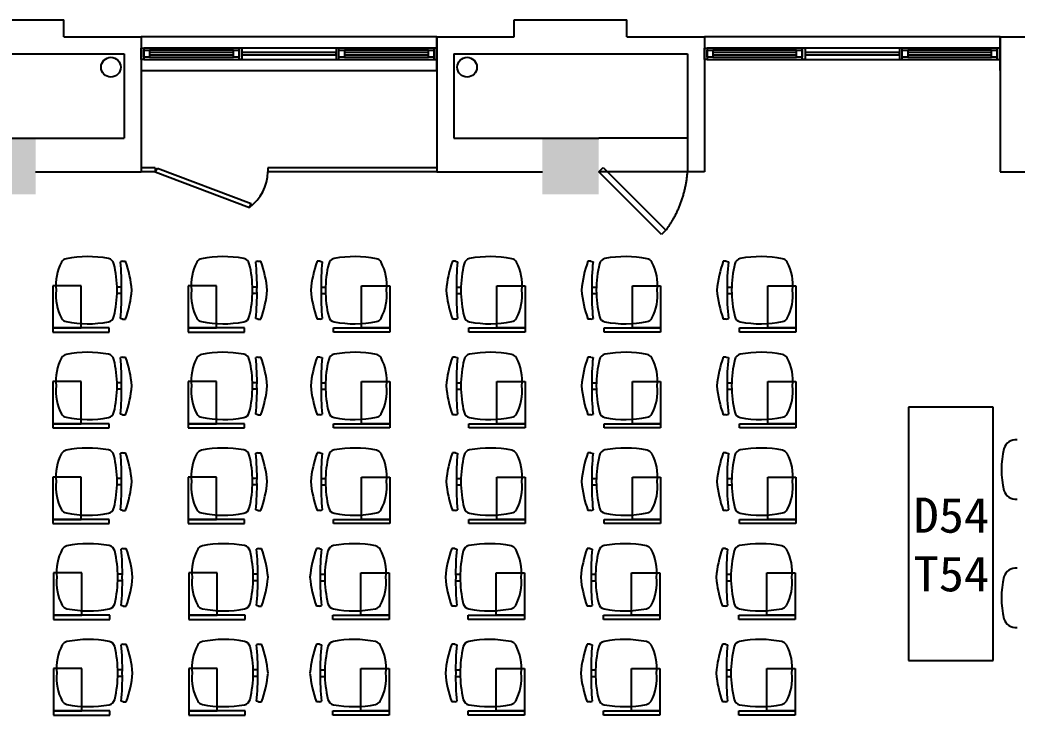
# Model space of a CAD drawing. Header units: millimetres. Extents: x 526420 to 928802, y 401925 to 509768.
# Drawn here: x 614436 to 621518, y 428959 to 433897 of the extents above; entities that cross this region are included whole.
import ezdxf

# ---------------------------------------------------------------- set-up
doc = ezdxf.new("R2010")
doc.units = ezdxf.units.MM
doc.header["$LTSCALE"] = 3000
doc.header["$MEASUREMENT"] = 0
doc.linetypes.add('DASHED', pattern=[0.75, 0.5, -0.25])
doc.linetypes.add('HIDDEN2', pattern=[0.1875, 0.125, -0.0625])
doc.layers.get('0').update_dxf_attribs({"linetype": 'CONTINUOUS'})
for name, color, linetype in [('D-WALL', 7, 'CONTINUOUS'), ('D-WINDOW', 7, 'CONTINUOUS'), ('P-DOOR', 7, 'CONTINUOUS'), ('P-FURNI-I', 7, 'CONTINUOUS'), ('窗台线', 7, 'CONTINUOUS')]:
    doc.layers.add(name, color=color, linetype=linetype)
doc.styles.get("Standard").update_dxf_attribs({"font": 'romans.shx', "width": 0.65, "bigfont": 'hzfs1.shx'})

msp = doc.modelspace()

# ---------------------------------------------------------------- linework, layer by layer
at = {"color": 0}
for p, q in [((615164.5, 432182.3), (615149.3, 432178)), ((615164.5, 432182.3), (615185.7, 432182.3)), ((616126, 432182.3), (616110.8, 432178)), ((616126, 432182.3), (616147.2, 432182.3)), ((616567.8, 432182.3), (616546.6, 432182.3)), ((616567.8, 432182.3), (616583, 432178)), ((617529.2, 432182.3), (617508, 432182.3)), ((617529.2, 432182.3), (617544.4, 432178)), ((618490.7, 432182.3), (618469.5, 432182.3)), ((618490.7, 432182.3), (618505.9, 432178)), ((619452.1, 432182.3), (619430.9, 432182.3)), ((619452.1, 432182.3), (619467.3, 432178)), ((615158.2, 431998.7), (615125.7, 431998.7)), ((616119.6, 431998.7), (616087.2, 431998.7)), ((616574.1, 431998.7), (616606.5, 431998.7)), ((617535.6, 431998.7), (617568, 431998.7)), ((618497, 431998.7), (618529.5, 431998.7)), ((619458.5, 431998.7), (619490.9, 431998.7)), ((615158.2, 431953.2), (615125.7, 431953.2)), ((616119.7, 431953.2), (616087.1, 431953.2)), ((616574.1, 431953.2), (616606.6, 431953.2)), ((617535.5, 431953.2), (617568.1, 431953.2)), ((618497, 431953.2), (618529.5, 431953.2)), ((619458.5, 431953.2), (619491, 431953.2)), ((615164.5, 431772.1), (615149.3, 431776.3)), ((615164.5, 431772.1), (615185.7, 431772.1)), ((616126, 431772.1), (616110.8, 431776.3)), ((616126, 431772.1), (616147.2, 431772.1)), ((616567.8, 431772.1), (616546.6, 431772.1)), ((616567.8, 431772.1), (616583, 431776.3)), ((617529.2, 431772.1), (617508, 431772.1)), ((617529.2, 431772.1), (617544.4, 431776.3)), ((618490.7, 431772.1), (618469.5, 431772.1)), ((618490.7, 431772.1), (618505.9, 431776.3)), ((619452.1, 431772.1), (619430.9, 431772.1)), ((619452.1, 431772.1), (619467.3, 431776.3)), ((615164.5, 431502.3), (615149.3, 431498)), ((615164.5, 431502.3), (615185.7, 431502.3)), ((616126, 431502.3), (616110.8, 431498)), ((616126, 431502.3), (616147.2, 431502.3)), ((616567.8, 431502.3), (616546.6, 431502.3)), ((616567.8, 431502.3), (616583, 431498)), ((617529.2, 431502.3), (617508, 431502.3)), ((617529.2, 431502.3), (617544.4, 431498)), ((618490.7, 431502.3), (618469.5, 431502.3)), ((618490.7, 431502.3), (618505.9, 431498)), ((619452.1, 431502.3), (619430.9, 431502.3)), ((619452.1, 431502.3), (619467.3, 431498)), ((615158.2, 431318.7), (615125.7, 431318.7)), ((615158.2, 431273.2), (615125.7, 431273.2)), ((616119.7, 431273.2), (616087.1, 431273.2)), ((616119.6, 431318.7), (616087.2, 431318.7)), ((616574.1, 431318.7), (616606.5, 431318.7)), ((616574.1, 431273.2), (616606.6, 431273.2)), ((617535.5, 431273.2), (617568.1, 431273.2)), ((617535.6, 431318.7), (617568, 431318.7)), ((618497, 431318.7), (618529.5, 431318.7)), ((618497, 431273.2), (618529.5, 431273.2)), ((619458.5, 431318.7), (619490.9, 431318.7)), ((619458.5, 431273.2), (619491, 431273.2)), ((615164.5, 431092.1), (615149.3, 431096.3)), ((615164.5, 431092.1), (615185.7, 431092.1)), ((616126, 431092.1), (616110.8, 431096.3)), ((616126, 431092.1), (616147.2, 431092.1)), ((616567.8, 431092.1), (616546.6, 431092.1)), ((616567.8, 431092.1), (616583, 431096.3)), ((617529.2, 431092.1), (617508, 431092.1)), ((617529.2, 431092.1), (617544.4, 431096.3)), ((618490.7, 431092.1), (618469.5, 431092.1)), ((618490.7, 431092.1), (618505.9, 431096.3)), ((619452.1, 431092.1), (619430.9, 431092.1)), ((619452.1, 431092.1), (619467.3, 431096.3)), ((615164.5, 430822.3), (615149.3, 430818)), ((615164.5, 430822.3), (615185.7, 430822.3)), ((616126, 430822.3), (616110.8, 430818)), ((616126, 430822.3), (616147.2, 430822.3)), ((616567.8, 430822.3), (616546.6, 430822.3)), ((616567.8, 430822.3), (616583, 430818)), ((617529.2, 430822.3), (617508, 430822.3)), ((617529.2, 430822.3), (617544.4, 430818)), ((618490.7, 430822.3), (618469.5, 430822.3)), ((618490.7, 430822.3), (618505.9, 430818)), ((619452.1, 430822.3), (619430.9, 430822.3)), ((619452.1, 430822.3), (619467.3, 430818)), ((615158.2, 430638.7), (615125.7, 430638.7)), ((616119.6, 430638.7), (616087.2, 430638.7)), ((616574.1, 430638.7), (616606.5, 430638.7)), ((617535.6, 430638.7), (617568, 430638.7)), ((618497, 430638.7), (618529.5, 430638.7)), ((619458.5, 430638.7), (619490.9, 430638.7)), ((615158.2, 430593.2), (615125.7, 430593.2)), ((616119.7, 430593.2), (616087.1, 430593.2)), ((616574.1, 430593.2), (616606.6, 430593.2)), ((617535.5, 430593.2), (617568.1, 430593.2)), ((618497, 430593.2), (618529.5, 430593.2)), ((619458.5, 430593.2), (619491, 430593.2)), ((615164.5, 430412.1), (615149.3, 430416.3)), ((615164.5, 430412.1), (615185.7, 430412.1)), ((616126, 430412.1), (616110.8, 430416.3)), ((616126, 430412.1), (616147.2, 430412.1)), ((616567.8, 430412.1), (616546.6, 430412.1)), ((616567.8, 430412.1), (616583, 430416.3)), ((617529.2, 430412.1), (617508, 430412.1)), ((617529.2, 430412.1), (617544.4, 430416.3)), ((618490.7, 430412.1), (618469.5, 430412.1)), ((618490.7, 430412.1), (618505.9, 430416.3)), ((619452.1, 430412.1), (619430.9, 430412.1)), ((619452.1, 430412.1), (619467.3, 430416.3)), ((615169.8, 430142.3), (615154.6, 430138)), ((615169.8, 430142.3), (615191, 430142.3)), ((616131.3, 430142.3), (616116.1, 430138)), ((616131.3, 430142.3), (616152.5, 430142.3)), ((616562.5, 430142.3), (616541.3, 430142.3)), ((616562.5, 430142.3), (616577.7, 430138)), ((617523.9, 430142.3), (617502.7, 430142.3)), ((617523.9, 430142.3), (617539.1, 430138)), ((618485.4, 430142.3), (618464.2, 430142.3)), ((618485.4, 430142.3), (618500.6, 430138)), ((619446.8, 430142.3), (619425.6, 430142.3)), ((619446.8, 430142.3), (619462, 430138)), ((615163.5, 429958.8), (615131, 429958.8)), ((616124.9, 429958.8), (616092.5, 429958.8)), ((616568.8, 429958.8), (616601.3, 429958.8)), ((617530.3, 429958.8), (617562.7, 429958.8)), ((618491.7, 429958.8), (618524.2, 429958.8)), ((619453.2, 429958.8), (619485.6, 429958.8)), ((615163.5, 429913.2), (615131, 429913.2)), ((616124.9, 429913.2), (616092.4, 429913.2)), ((616568.8, 429913.2), (616601.3, 429913.2)), ((617530.3, 429913.2), (617562.8, 429913.2)), ((618491.7, 429913.2), (618524.2, 429913.2)), ((619453.2, 429913.2), (619485.7, 429913.2)), ((615169.8, 429732.1), (615154.6, 429736.4)), ((615169.8, 429732.1), (615191, 429732.1)), ((616131.3, 429732.1), (616116.1, 429736.4)), ((616131.3, 429732.1), (616152.5, 429732.1)), ((616562.5, 429732.1), (616541.3, 429732.1)), ((616562.5, 429732.1), (616577.7, 429736.4)), ((617523.9, 429732.1), (617502.7, 429732.1)), ((617523.9, 429732.1), (617539.1, 429736.4)), ((618485.4, 429732.1), (618464.2, 429732.1)), ((618485.4, 429732.1), (618500.6, 429736.4)), ((619446.8, 429732.1), (619425.6, 429732.1)), ((619446.8, 429732.1), (619462, 429736.4)), ((615169.8, 429462.3), (615154.6, 429458)), ((615169.8, 429462.3), (615191, 429462.3)), ((616131.3, 429462.3), (616116.1, 429458)), ((616131.3, 429462.3), (616152.5, 429462.3)), ((616562.5, 429462.3), (616541.3, 429462.3)), ((616562.5, 429462.3), (616577.7, 429458)), ((617523.9, 429462.3), (617502.7, 429462.3)), ((617523.9, 429462.3), (617539.1, 429458)), ((618485.4, 429462.3), (618464.2, 429462.3)), ((618485.4, 429462.3), (618500.6, 429458)), ((619446.8, 429462.3), (619425.6, 429462.3)), ((619446.8, 429462.3), (619462, 429458)), ((615163.5, 429278.8), (615131, 429278.8)), ((616124.9, 429278.8), (616092.5, 429278.8)), ((616568.8, 429278.8), (616601.3, 429278.8)), ((617530.3, 429278.8), (617562.7, 429278.8)), ((618491.7, 429278.8), (618524.2, 429278.8)), ((619453.2, 429278.8), (619485.6, 429278.8)), ((615163.5, 429233.2), (615131, 429233.2)), ((616124.9, 429233.2), (616092.4, 429233.2)), ((616568.8, 429233.2), (616601.3, 429233.2)), ((617530.3, 429233.2), (617562.8, 429233.2)), ((618491.7, 429233.2), (618524.2, 429233.2)), ((619453.2, 429233.2), (619485.7, 429233.2)), ((615169.8, 429052.1), (615154.6, 429056.4)), ((615169.8, 429052.1), (615191, 429052.1)), ((616131.3, 429052.1), (616116.1, 429056.4)), ((616131.3, 429052.1), (616152.5, 429052.1)), ((616562.5, 429052.1), (616541.3, 429052.1)), ((616562.5, 429052.1), (616577.7, 429056.4)), ((617523.9, 429052.1), (617502.7, 429052.1)), ((617523.9, 429052.1), (617539.1, 429056.4)), ((618485.4, 429052.1), (618464.2, 429052.1)), ((618485.4, 429052.1), (618500.6, 429056.4)), ((619446.8, 429052.1), (619425.6, 429052.1)), ((619446.8, 429052.1), (619462, 429056.4))]:
    msp.add_line(p, q, dxfattribs=at)
at = {"color": 0, "linetype": 'HIDDEN2'}
for p, q in [((614669.8, 432008.5), (614669.8, 431708.5)), ((614869.8, 432008.5), (614669.8, 432008.5)), ((614869.8, 431708.5), (614869.8, 432008.5)), ((615631.2, 432008.5), (615631.2, 431708.5)), ((615831.2, 432008.5), (615631.2, 432008.5)), ((615831.2, 431708.5), (615831.2, 432008.5)), ((616862.5, 431708.5), (616862.5, 432008.5)), ((616862.5, 432008.5), (617062.5, 432008.5)), ((617062.5, 432008.5), (617062.5, 431708.5)), ((617824, 431708.5), (617824, 432008.5)), ((617824, 432008.5), (618024, 432008.5)), ((618024, 432008.5), (618024, 431708.5)), ((618785.4, 431708.5), (618785.4, 432008.5)), ((618785.4, 432008.5), (618985.4, 432008.5)), ((618985.4, 432008.5), (618985.4, 431708.5)), ((619746.9, 431708.5), (619746.9, 432008.5)), ((619746.9, 432008.5), (619946.9, 432008.5)), ((619946.9, 432008.5), (619946.9, 431708.5)), ((614669.8, 431708.5), (614869.8, 431708.5)), ((615631.2, 431708.5), (615831.2, 431708.5)), ((617062.5, 431708.5), (616862.5, 431708.5)), ((618024, 431708.5), (617824, 431708.5)), ((618985.4, 431708.5), (618785.4, 431708.5)), ((619946.9, 431708.5), (619746.9, 431708.5)), ((614669.8, 431328.5), (614669.8, 431028.5)), ((614869.8, 431328.5), (614669.8, 431328.5)), ((614869.8, 431028.5), (614869.8, 431328.5)), ((615631.2, 431328.5), (615631.2, 431028.5)), ((615831.2, 431328.5), (615631.2, 431328.5)), ((615831.2, 431028.5), (615831.2, 431328.5)), ((616862.5, 431028.5), (616862.5, 431328.5)), ((616862.5, 431328.5), (617062.5, 431328.5)), ((617062.5, 431328.5), (617062.5, 431028.5)), ((617824, 431028.5), (617824, 431328.5)), ((617824, 431328.5), (618024, 431328.5)), ((618024, 431328.5), (618024, 431028.5)), ((618785.4, 431028.5), (618785.4, 431328.5)), ((618785.4, 431328.5), (618985.4, 431328.5)), ((618985.4, 431328.5), (618985.4, 431028.5)), ((619746.9, 431028.5), (619746.9, 431328.5)), ((619746.9, 431328.5), (619946.9, 431328.5)), ((619946.9, 431328.5), (619946.9, 431028.5)), ((614669.8, 431028.5), (614869.8, 431028.5)), ((615631.2, 431028.5), (615831.2, 431028.5)), ((617062.5, 431028.5), (616862.5, 431028.5)), ((618024, 431028.5), (617824, 431028.5)), ((618985.4, 431028.5), (618785.4, 431028.5)), ((619946.9, 431028.5), (619746.9, 431028.5)), ((614669.8, 430648.5), (614669.8, 430348.5)), ((614869.8, 430648.5), (614669.8, 430648.5)), ((614869.8, 430348.5), (614869.8, 430648.5)), ((615631.2, 430648.5), (615631.2, 430348.5)), ((615831.2, 430648.5), (615631.2, 430648.5)), ((615831.2, 430348.5), (615831.2, 430648.5)), ((616862.5, 430348.5), (616862.5, 430648.5)), ((616862.5, 430648.5), (617062.5, 430648.5)), ((617062.5, 430648.5), (617062.5, 430348.5)), ((617824, 430348.5), (617824, 430648.5)), ((617824, 430648.5), (618024, 430648.5)), ((618024, 430648.5), (618024, 430348.5)), ((618785.4, 430348.5), (618785.4, 430648.5)), ((618785.4, 430648.5), (618985.4, 430648.5)), ((618985.4, 430648.5), (618985.4, 430348.5)), ((619746.9, 430348.5), (619746.9, 430648.5)), ((619746.9, 430648.5), (619946.9, 430648.5)), ((619946.9, 430648.5), (619946.9, 430348.5)), ((614669.8, 430348.5), (614869.8, 430348.5)), ((615631.2, 430348.5), (615831.2, 430348.5)), ((617062.5, 430348.5), (616862.5, 430348.5)), ((618024, 430348.5), (617824, 430348.5)), ((618985.4, 430348.5), (618785.4, 430348.5)), ((619946.9, 430348.5), (619746.9, 430348.5)), ((614675.1, 429968.5), (614675.1, 429668.5)), ((614875.1, 429968.5), (614675.1, 429968.5)), ((614875.1, 429668.5), (614875.1, 429968.5)), ((615636.5, 429968.5), (615636.5, 429668.5)), ((615836.5, 429968.5), (615636.5, 429968.5)), ((615836.5, 429668.5), (615836.5, 429968.5)), ((616857.2, 429668.5), (616857.2, 429968.5)), ((616857.2, 429968.5), (617057.2, 429968.5)), ((617057.2, 429968.5), (617057.2, 429668.5)), ((617818.7, 429668.5), (617818.7, 429968.5)), ((617818.7, 429968.5), (618018.7, 429968.5)), ((618018.7, 429968.5), (618018.7, 429668.5)), ((618780.1, 429668.5), (618780.1, 429968.5)), ((618780.1, 429968.5), (618980.1, 429968.5)), ((618980.1, 429968.5), (618980.1, 429668.5)), ((619741.6, 429668.5), (619741.6, 429968.5)), ((619741.6, 429968.5), (619941.6, 429968.5)), ((619941.6, 429968.5), (619941.6, 429668.5)), ((614675.1, 429668.5), (614875.1, 429668.5)), ((615636.5, 429668.5), (615836.5, 429668.5)), ((617057.2, 429668.5), (616857.2, 429668.5)), ((618018.7, 429668.5), (617818.7, 429668.5)), ((618980.1, 429668.5), (618780.1, 429668.5)), ((619941.6, 429668.5), (619741.6, 429668.5)), ((614675.1, 429288.5), (614675.1, 428988.5)), ((614875.1, 429288.5), (614675.1, 429288.5)), ((614875.1, 428988.5), (614875.1, 429288.5)), ((615636.5, 429288.5), (615636.5, 428988.5)), ((615836.5, 429288.5), (615636.5, 429288.5)), ((615836.5, 428988.5), (615836.5, 429288.5)), ((616857.2, 428988.5), (616857.2, 429288.5)), ((616857.2, 429288.5), (617057.2, 429288.5)), ((617057.2, 429288.5), (617057.2, 428988.5)), ((617818.7, 428988.5), (617818.7, 429288.5)), ((617818.7, 429288.5), (618018.7, 429288.5)), ((618018.7, 429288.5), (618018.7, 428988.5)), ((618780.1, 428988.5), (618780.1, 429288.5)), ((618780.1, 429288.5), (618980.1, 429288.5)), ((618980.1, 429288.5), (618980.1, 428988.5)), ((619741.6, 428988.5), (619741.6, 429288.5)), ((619741.6, 429288.5), (619941.6, 429288.5)), ((619941.6, 429288.5), (619941.6, 428988.5)), ((614675.1, 428988.5), (614875.1, 428988.5)), ((615636.5, 428988.5), (615836.5, 428988.5)), ((617057.2, 428988.5), (616857.2, 428988.5)), ((618018.7, 428988.5), (617818.7, 428988.5)), ((618980.1, 428988.5), (618780.1, 428988.5)), ((619941.6, 428988.5), (619741.6, 428988.5))]:
    msp.add_line(p, q, dxfattribs=at)
at = {"color": 0, "ltscale": 2}
for p, q in [((614669.8, 431708.5), (614669.8, 431678.5)), ((615069.8, 431708.5), (614669.8, 431708.5)), ((615069.8, 431678.5), (615069.8, 431708.5)), ((615631.2, 431708.5), (615631.2, 431678.5)), ((616031.2, 431708.5), (615631.2, 431708.5)), ((616031.2, 431678.5), (616031.2, 431708.5)), ((616662.5, 431678.5), (616662.5, 431708.5)), ((616662.5, 431708.5), (617062.5, 431708.5)), ((617062.5, 431708.5), (617062.5, 431678.5)), ((617624, 431678.5), (617624, 431708.5)), ((617624, 431708.5), (618024, 431708.5)), ((618024, 431708.5), (618024, 431678.5)), ((618585.4, 431678.5), (618585.4, 431708.5)), ((618585.4, 431708.5), (618985.4, 431708.5)), ((618985.4, 431708.5), (618985.4, 431678.5)), ((619546.9, 431678.5), (619546.9, 431708.5)), ((619546.9, 431708.5), (619946.9, 431708.5)), ((619946.9, 431708.5), (619946.9, 431678.5)), ((614669.8, 431678.5), (615069.8, 431678.5)), ((615631.2, 431678.5), (616031.2, 431678.5)), ((617062.5, 431678.5), (616662.5, 431678.5)), ((618024, 431678.5), (617624, 431678.5)), ((618985.4, 431678.5), (618585.4, 431678.5)), ((619946.9, 431678.5), (619546.9, 431678.5)), ((614669.8, 431028.5), (614669.8, 430998.5)), ((615069.8, 431028.5), (614669.8, 431028.5)), ((614669.8, 430998.5), (615069.8, 430998.5)), ((615069.8, 430998.5), (615069.8, 431028.5)), ((615631.2, 431028.5), (615631.2, 430998.5)), ((616031.2, 431028.5), (615631.2, 431028.5)), ((615631.2, 430998.5), (616031.2, 430998.5)), ((616031.2, 430998.5), (616031.2, 431028.5)), ((616662.5, 430998.5), (616662.5, 431028.5)), ((616662.5, 431028.5), (617062.5, 431028.5)), ((617062.5, 430998.5), (616662.5, 430998.5)), ((617062.5, 431028.5), (617062.5, 430998.5)), ((617624, 430998.5), (617624, 431028.5)), ((617624, 431028.5), (618024, 431028.5)), ((618024, 430998.5), (617624, 430998.5)), ((618024, 431028.5), (618024, 430998.5)), ((618585.4, 430998.5), (618585.4, 431028.5)), ((618585.4, 431028.5), (618985.4, 431028.5)), ((618985.4, 430998.5), (618585.4, 430998.5)), ((618985.4, 431028.5), (618985.4, 430998.5)), ((619546.9, 430998.5), (619546.9, 431028.5)), ((619546.9, 431028.5), (619946.9, 431028.5)), ((619946.9, 430998.5), (619546.9, 430998.5)), ((619946.9, 431028.5), (619946.9, 430998.5)), ((614669.8, 430348.5), (614669.8, 430318.5)), ((615069.8, 430348.5), (614669.8, 430348.5)), ((615069.8, 430318.5), (615069.8, 430348.5)), ((615631.2, 430348.5), (615631.2, 430318.5)), ((616031.2, 430348.5), (615631.2, 430348.5)), ((616031.2, 430318.5), (616031.2, 430348.5)), ((616662.5, 430318.5), (616662.5, 430348.5)), ((616662.5, 430348.5), (617062.5, 430348.5)), ((617062.5, 430348.5), (617062.5, 430318.5)), ((617624, 430318.5), (617624, 430348.5)), ((617624, 430348.5), (618024, 430348.5)), ((618024, 430348.5), (618024, 430318.5)), ((618585.4, 430318.5), (618585.4, 430348.5)), ((618585.4, 430348.5), (618985.4, 430348.5)), ((618985.4, 430348.5), (618985.4, 430318.5)), ((619546.9, 430318.5), (619546.9, 430348.5)), ((619546.9, 430348.5), (619946.9, 430348.5)), ((619946.9, 430348.5), (619946.9, 430318.5)), ((614669.8, 430318.5), (615069.8, 430318.5)), ((615631.2, 430318.5), (616031.2, 430318.5)), ((617062.5, 430318.5), (616662.5, 430318.5)), ((618024, 430318.5), (617624, 430318.5)), ((618985.4, 430318.5), (618585.4, 430318.5)), ((619946.9, 430318.5), (619546.9, 430318.5)), ((614675.1, 429668.5), (614675.1, 429638.5)), ((615075.1, 429668.5), (614675.1, 429668.5)), ((614675.1, 429638.5), (615075.1, 429638.5)), ((615075.1, 429638.5), (615075.1, 429668.5)), ((615636.5, 429668.5), (615636.5, 429638.5)), ((616036.5, 429668.5), (615636.5, 429668.5)), ((615636.5, 429638.5), (616036.5, 429638.5)), ((616036.5, 429638.5), (616036.5, 429668.5)), ((616657.2, 429638.5), (616657.2, 429668.5)), ((616657.2, 429668.5), (617057.2, 429668.5)), ((617057.2, 429638.5), (616657.2, 429638.5)), ((617057.2, 429668.5), (617057.2, 429638.5)), ((617618.7, 429638.5), (617618.7, 429668.5)), ((617618.7, 429668.5), (618018.7, 429668.5)), ((618018.7, 429638.5), (617618.7, 429638.5)), ((618018.7, 429668.5), (618018.7, 429638.5)), ((618580.1, 429638.5), (618580.1, 429668.5)), ((618580.1, 429668.5), (618980.1, 429668.5)), ((618980.1, 429638.5), (618580.1, 429638.5)), ((618980.1, 429668.5), (618980.1, 429638.5)), ((619541.6, 429638.5), (619541.6, 429668.5)), ((619541.6, 429668.5), (619941.6, 429668.5)), ((619941.6, 429638.5), (619541.6, 429638.5)), ((619941.6, 429668.5), (619941.6, 429638.5)), ((614675.1, 428988.5), (614675.1, 428958.5)), ((615075.1, 428988.5), (614675.1, 428988.5)), ((614675.1, 428958.5), (615075.1, 428958.5)), ((615075.1, 428958.5), (615075.1, 428988.5)), ((615636.5, 428988.5), (615636.5, 428958.5)), ((616036.5, 428988.5), (615636.5, 428988.5)), ((615636.5, 428958.5), (616036.5, 428958.5)), ((616036.5, 428958.5), (616036.5, 428988.5)), ((616657.2, 428958.5), (616657.2, 428988.5)), ((616657.2, 428988.5), (617057.2, 428988.5)), ((617057.2, 428958.5), (616657.2, 428958.5)), ((617057.2, 428988.5), (617057.2, 428958.5)), ((617618.7, 428958.5), (617618.7, 428988.5)), ((617618.7, 428988.5), (618018.7, 428988.5)), ((618018.7, 428958.5), (617618.7, 428958.5)), ((618018.7, 428988.5), (618018.7, 428958.5)), ((618580.1, 428958.5), (618580.1, 428988.5)), ((618580.1, 428988.5), (618980.1, 428988.5)), ((618980.1, 428958.5), (618580.1, 428958.5)), ((618980.1, 428988.5), (618980.1, 428958.5)), ((619541.6, 428958.5), (619541.6, 428988.5)), ((619541.6, 428988.5), (619941.6, 428988.5)), ((619941.6, 428958.5), (619541.6, 428958.5)), ((619941.6, 428988.5), (619941.6, 428958.5))]:
    msp.add_line(p, q, dxfattribs=at)
at = {"color": 0}
for centre, radius, start, end in [((614774.8, 432151.1), 50, 101.64853, 149.5308), ((614919.8, 431447.8), 768.1, 79.14065, 101.64853), ((615055.1, 432153), 50, 13.60167, 79.14065), ((614389.4, 431898), 845.6, 5.37482, 19.6471), ((615736.3, 432151.1), 50, 101.64853, 149.5308), ((615881.2, 431447.8), 768.1, 79.14065, 101.64853), ((616016.5, 432153), 50, 13.60167, 79.14065), ((615350.8, 431898), 845.6, 5.37482, 19.6471), ((617342.9, 431898), 845.6, 160.3529, 174.62518), ((616677.2, 432153), 50, 100.85935, 166.39833), ((616812.5, 431447.8), 768.1, 78.35147, 100.85935), ((616957.5, 432151.1), 50, 30.4692, 78.35147), ((618304.4, 431898), 845.6, 160.3529, 174.62518), ((617638.7, 432153), 50, 100.85935, 166.39833), ((617774, 431447.8), 768.1, 78.35147, 100.85935), ((617918.9, 432151.1), 50, 30.4692, 78.35147), ((619265.8, 431898), 845.6, 160.3529, 174.62518), ((618600.1, 432153), 50, 100.85935, 166.39833), ((618735.4, 431447.8), 768.1, 78.35147, 100.85935), ((618880.4, 432151.1), 50, 30.4692, 78.35147), ((620227.3, 431898), 845.6, 160.3529, 174.62518), ((619561.6, 432153), 50, 100.85935, 166.39833), ((619696.9, 431447.8), 768.1, 78.35147, 100.85935), ((619841.9, 432151.1), 50, 30.4692, 78.35147), ((615026.3, 432015.7), 335.6, 151.39518, 186.59914), ((614328.4, 431977.2), 797.6, 0, 13.60167), ((613663.1, 432014.8), 1495.1, 358.55954, 6.26793), ((615987.8, 432015.7), 335.6, 151.39518, 186.59914), ((615289.9, 431977.2), 797.6, 0, 13.60167), ((614624.6, 432014.8), 1495.1, 358.55954, 6.26793), ((618069.2, 432014.8), 1495.1, 173.73207, 181.44046), ((617403.9, 431977.2), 797.6, 166.39833, 180), ((616705.9, 432015.7), 335.6, 353.40086, 28.60482), ((619030.6, 432014.8), 1495.1, 173.73207, 181.44046), ((618365.3, 431977.2), 797.6, 166.39833, 180), ((617667.4, 432015.7), 335.6, 353.40086, 28.60482), ((619992.1, 432014.8), 1495.1, 173.73207, 181.44046), ((619326.8, 431977.2), 797.6, 166.39833, 180), ((618628.9, 432015.7), 335.6, 353.40086, 28.60482), ((620953.5, 432014.8), 1495.1, 173.73207, 181.44046), ((620288.2, 431977.2), 797.6, 166.39833, 180), ((619590.3, 432015.7), 335.6, 353.40086, 28.60482), ((615026.3, 431938.6), 335.6, 173.40086, 208.60482), ((614328.4, 431977.2), 797.6, 346.39833, 0), ((613663.1, 431939.6), 1495.1, 353.73207, 1.44046), ((614389.4, 432056.4), 845.6, 340.3529, 354.62518), ((615987.8, 431938.6), 335.6, 173.40086, 208.60482), ((615289.9, 431977.2), 797.6, 346.39833, 0), ((614624.6, 431939.6), 1495.1, 353.73207, 1.44046), ((615350.8, 432056.4), 845.6, 340.3529, 354.62518), ((617342.9, 432056.4), 845.6, 185.37482, 199.6471), ((618069.2, 431939.6), 1495.1, 178.55954, 186.26793), ((617403.9, 431977.2), 797.6, 180, 193.60167), ((616705.9, 431938.6), 335.6, 331.39518, 6.59914), ((618304.4, 432056.4), 845.6, 185.37482, 199.6471), ((619030.6, 431939.6), 1495.1, 178.55954, 186.26793), ((618365.3, 431977.2), 797.6, 180, 193.60167), ((617667.4, 431938.6), 335.6, 331.39518, 6.59914), ((619265.8, 432056.4), 845.6, 185.37482, 199.6471), ((619992.1, 431939.6), 1495.1, 178.55954, 186.26793), ((619326.8, 431977.2), 797.6, 180, 193.60167), ((618628.9, 431938.6), 335.6, 331.39518, 6.59914), ((620227.3, 432056.4), 845.6, 185.37482, 199.6471), ((620953.5, 431939.6), 1495.1, 178.55954, 186.26793), ((620288.2, 431977.2), 797.6, 180, 193.60167), ((619590.3, 431938.6), 335.6, 331.39518, 6.59914), ((614774.8, 431803.3), 50, 210.4692, 258.35147), ((615055.1, 431801.4), 50, 280.85935, 346.39833), ((615736.3, 431803.3), 50, 210.4692, 258.35147), ((616016.5, 431801.4), 50, 280.85935, 346.39833), ((616677.2, 431801.4), 50, 193.60167, 259.14065), ((616957.5, 431803.3), 50, 281.64853, 329.5308), ((617638.7, 431801.4), 50, 193.60167, 259.14065), ((617918.9, 431803.3), 50, 281.64853, 329.5308), ((618600.1, 431801.4), 50, 193.60167, 259.14065), ((618880.4, 431803.3), 50, 281.64853, 329.5308), ((619561.6, 431801.4), 50, 193.60167, 259.14065), ((619841.9, 431803.3), 50, 281.64853, 329.5308), ((614919.8, 432506.6), 768.1, 258.35147, 280.85935), ((615881.2, 432506.6), 768.1, 258.35147, 280.85935), ((616812.5, 432506.6), 768.1, 259.14065, 281.64853), ((617774, 432506.6), 768.1, 259.14065, 281.64853), ((618735.4, 432506.6), 768.1, 259.14065, 281.64853), ((619696.9, 432506.6), 768.1, 259.14065, 281.64853), ((615026.3, 431335.7), 335.6, 151.39518, 186.59914), ((614774.8, 431471.1), 50, 101.64853, 149.5308), ((614919.8, 430767.8), 768.1, 79.14065, 101.64853), ((615055.1, 431473), 50, 13.60167, 79.14065), ((614328.4, 431297.2), 797.6, 0, 13.60167), ((613663.1, 431334.8), 1495.1, 358.55954, 6.26793), ((614389.4, 431218), 845.6, 5.37482, 19.6471), ((615987.8, 431335.7), 335.6, 151.39518, 186.59914), ((615736.3, 431471.1), 50, 101.64853, 149.5308), ((615881.2, 430767.8), 768.1, 79.14065, 101.64853), ((616016.5, 431473), 50, 13.60167, 79.14065), ((615289.9, 431297.2), 797.6, 0, 13.60167), ((614624.6, 431334.8), 1495.1, 358.55954, 6.26793), ((615350.8, 431218), 845.6, 5.37482, 19.6471), ((617342.9, 431218), 845.6, 160.3529, 174.62518), ((618069.2, 431334.8), 1495.1, 173.73207, 181.44046), ((617403.9, 431297.2), 797.6, 166.39833, 180), ((616677.2, 431473), 50, 100.85935, 166.39833), ((616812.5, 430767.8), 768.1, 78.35147, 100.85935), ((616957.5, 431471.1), 50, 30.4692, 78.35147), ((616705.9, 431335.7), 335.6, 353.40086, 28.60482), ((618304.4, 431218), 845.6, 160.3529, 174.62518), ((619030.6, 431334.8), 1495.1, 173.73207, 181.44046), ((618365.3, 431297.2), 797.6, 166.39833, 180), ((617638.7, 431473), 50, 100.85935, 166.39833), ((617774, 430767.8), 768.1, 78.35147, 100.85935), ((617918.9, 431471.1), 50, 30.4692, 78.35147), ((617667.4, 431335.7), 335.6, 353.40086, 28.60482), ((619265.8, 431218), 845.6, 160.3529, 174.62518), ((619992.1, 431334.8), 1495.1, 173.73207, 181.44046), ((619326.8, 431297.2), 797.6, 166.39833, 180), ((618600.1, 431473), 50, 100.85935, 166.39833), ((618735.4, 430767.8), 768.1, 78.35147, 100.85935), ((618880.4, 431471.1), 50, 30.4692, 78.35147), ((618628.9, 431335.7), 335.6, 353.40086, 28.60482), ((620227.3, 431218), 845.6, 160.3529, 174.62518), ((620953.5, 431334.8), 1495.1, 173.73207, 181.44046), ((620288.2, 431297.2), 797.6, 166.39833, 180), ((619561.6, 431473), 50, 100.85935, 166.39833), ((619696.9, 430767.8), 768.1, 78.35147, 100.85935), ((619841.9, 431471.1), 50, 30.4692, 78.35147), ((619590.3, 431335.7), 335.6, 353.40086, 28.60482), ((615026.3, 431258.6), 335.6, 173.40086, 208.60482), ((614328.4, 431297.2), 797.6, 346.39833, 0), ((613663.1, 431259.6), 1495.1, 353.73207, 1.44046), ((614389.4, 431376.4), 845.6, 340.3529, 354.62518), ((615987.8, 431258.6), 335.6, 173.40086, 208.60482), ((615289.9, 431297.2), 797.6, 346.39833, 0), ((614624.6, 431259.6), 1495.1, 353.73207, 1.44046), ((615350.8, 431376.4), 845.6, 340.3529, 354.62518), ((617342.9, 431376.4), 845.6, 185.37482, 199.6471), ((618069.2, 431259.6), 1495.1, 178.55954, 186.26793), ((617403.9, 431297.2), 797.6, 180, 193.60167), ((616705.9, 431258.6), 335.6, 331.39518, 6.59914), ((618304.4, 431376.4), 845.6, 185.37482, 199.6471), ((619030.6, 431259.6), 1495.1, 178.55954, 186.26793), ((618365.3, 431297.2), 797.6, 180, 193.60167), ((617667.4, 431258.6), 335.6, 331.39518, 6.59914), ((619265.8, 431376.4), 845.6, 185.37482, 199.6471), ((619992.1, 431259.6), 1495.1, 178.55954, 186.26793), ((619326.8, 431297.2), 797.6, 180, 193.60167), ((618628.9, 431258.6), 335.6, 331.39518, 6.59914), ((620227.3, 431376.4), 845.6, 185.37482, 199.6471), ((620953.5, 431259.6), 1495.1, 178.55954, 186.26793), ((620288.2, 431297.2), 797.6, 180, 193.60167), ((619590.3, 431258.6), 335.6, 331.39518, 6.59914), ((614774.8, 431123.3), 50, 210.4692, 258.35147), ((614919.8, 431826.6), 768.1, 258.35147, 280.85935), ((615055.1, 431121.4), 50, 280.85935, 346.39833), ((615736.3, 431123.3), 50, 210.4692, 258.35147), ((615881.2, 431826.6), 768.1, 258.35147, 280.85935), ((616016.5, 431121.4), 50, 280.85935, 346.39833), ((616677.2, 431121.4), 50, 193.60167, 259.14065), ((616812.5, 431826.6), 768.1, 259.14065, 281.64853), ((616957.5, 431123.3), 50, 281.64853, 329.5308), ((617638.7, 431121.4), 50, 193.60167, 259.14065), ((617774, 431826.6), 768.1, 259.14065, 281.64853), ((617918.9, 431123.3), 50, 281.64853, 329.5308), ((618600.1, 431121.4), 50, 193.60167, 259.14065), ((618735.4, 431826.6), 768.1, 259.14065, 281.64853), ((618880.4, 431123.3), 50, 281.64853, 329.5308), ((619561.6, 431121.4), 50, 193.60167, 259.14065), ((619696.9, 431826.6), 768.1, 259.14065, 281.64853), ((619841.9, 431123.3), 50, 281.64853, 329.5308), ((614774.8, 430791.1), 50, 101.64853, 149.5308), ((614919.8, 430087.8), 768.1, 79.14065, 101.64853), ((615055.1, 430793), 50, 13.60167, 79.14065), ((615736.3, 430791.1), 50, 101.64853, 149.5308), ((615881.2, 430087.8), 768.1, 79.14065, 101.64853), ((616016.5, 430793), 50, 13.60167, 79.14065), ((616677.2, 430793), 50, 100.85935, 166.39833), ((616812.5, 430087.8), 768.1, 78.35147, 100.85935), ((616957.5, 430791.1), 50, 30.4692, 78.35147), ((617638.7, 430793), 50, 100.85935, 166.39833), ((617774, 430087.8), 768.1, 78.35147, 100.85935), ((617918.9, 430791.1), 50, 30.4692, 78.35147), ((618600.1, 430793), 50, 100.85935, 166.39833), ((618735.4, 430087.8), 768.1, 78.35147, 100.85935), ((618880.4, 430791.1), 50, 30.4692, 78.35147), ((619561.6, 430793), 50, 100.85935, 166.39833), ((619696.9, 430087.8), 768.1, 78.35147, 100.85935), ((619841.9, 430791.1), 50, 30.4692, 78.35147), ((615026.3, 430655.7), 335.6, 151.39518, 186.59914), ((614328.4, 430617.2), 797.6, 0, 13.60167), ((613663.1, 430654.8), 1495.1, 358.55954, 6.26793), ((614389.4, 430538), 845.6, 5.37482, 19.6471), ((615987.8, 430655.7), 335.6, 151.39518, 186.59914), ((615289.9, 430617.2), 797.6, 0, 13.60167), ((614624.6, 430654.8), 1495.1, 358.55954, 6.26793), ((615350.8, 430538), 845.6, 5.37482, 19.6471), ((617342.9, 430538), 845.6, 160.3529, 174.62518), ((618069.2, 430654.8), 1495.1, 173.73207, 181.44046), ((617403.9, 430617.2), 797.6, 166.39833, 180), ((616705.9, 430655.7), 335.6, 353.40086, 28.60482), ((618304.4, 430538), 845.6, 160.3529, 174.62518), ((619030.6, 430654.8), 1495.1, 173.73207, 181.44046), ((618365.3, 430617.2), 797.6, 166.39833, 180), ((617667.4, 430655.7), 335.6, 353.40086, 28.60482), ((619265.8, 430538), 845.6, 160.3529, 174.62518), ((619992.1, 430654.8), 1495.1, 173.73207, 181.44046), ((619326.8, 430617.2), 797.6, 166.39833, 180), ((618628.9, 430655.7), 335.6, 353.40086, 28.60482), ((620227.3, 430538), 845.6, 160.3529, 174.62518), ((620953.5, 430654.8), 1495.1, 173.73207, 181.44046), ((620288.2, 430617.2), 797.6, 166.39833, 180), ((619590.3, 430655.7), 335.6, 353.40086, 28.60482), ((615026.3, 430578.6), 335.6, 173.40086, 208.60482), ((614328.4, 430617.2), 797.6, 346.39833, 0), ((613663.1, 430579.6), 1495.1, 353.73207, 1.44046), ((614389.4, 430696.4), 845.6, 340.3529, 354.62518), ((615987.8, 430578.6), 335.6, 173.40086, 208.60482), ((615289.9, 430617.2), 797.6, 346.39833, 0), ((614624.6, 430579.6), 1495.1, 353.73207, 1.44046), ((615350.8, 430696.4), 845.6, 340.3529, 354.62518), ((617342.9, 430696.4), 845.6, 185.37482, 199.6471), ((618069.2, 430579.6), 1495.1, 178.55954, 186.26793), ((617403.9, 430617.2), 797.6, 180, 193.60167), ((616705.9, 430578.6), 335.6, 331.39518, 6.59914), ((618304.4, 430696.4), 845.6, 185.37482, 199.6471), ((619030.6, 430579.6), 1495.1, 178.55954, 186.26793), ((618365.3, 430617.2), 797.6, 180, 193.60167), ((617667.4, 430578.6), 335.6, 331.39518, 6.59914), ((619265.8, 430696.4), 845.6, 185.37482, 199.6471), ((619992.1, 430579.6), 1495.1, 178.55954, 186.26793), ((619326.8, 430617.2), 797.6, 180, 193.60167), ((618628.9, 430578.6), 335.6, 331.39518, 6.59914), ((620227.3, 430696.4), 845.6, 185.37482, 199.6471), ((620953.5, 430579.6), 1495.1, 178.55954, 186.26793), ((620288.2, 430617.2), 797.6, 180, 193.60167), ((619590.3, 430578.6), 335.6, 331.39518, 6.59914), ((614774.8, 430443.3), 50, 210.4692, 258.35147), ((615055.1, 430441.4), 50, 280.85935, 346.39833), ((615736.3, 430443.3), 50, 210.4692, 258.35147), ((616016.5, 430441.4), 50, 280.85935, 346.39833), ((616677.2, 430441.4), 50, 193.60167, 259.14065), ((616957.5, 430443.3), 50, 281.64853, 329.5308), ((617638.7, 430441.4), 50, 193.60167, 259.14065), ((617918.9, 430443.3), 50, 281.64853, 329.5308), ((618600.1, 430441.4), 50, 193.60167, 259.14065), ((618880.4, 430443.3), 50, 281.64853, 329.5308), ((619561.6, 430441.4), 50, 193.60167, 259.14065), ((619841.9, 430443.3), 50, 281.64853, 329.5308), ((614919.8, 431146.6), 768.1, 258.35147, 280.85935), ((615881.2, 431146.6), 768.1, 258.35147, 280.85935), ((616812.5, 431146.6), 768.1, 259.14065, 281.64853), ((617774, 431146.6), 768.1, 259.14065, 281.64853), ((618735.4, 431146.6), 768.1, 259.14065, 281.64853), ((619696.9, 431146.6), 768.1, 259.14065, 281.64853), ((615031.6, 429975.8), 335.6, 151.39518, 186.59914), ((614780.1, 430111.1), 50, 101.64853, 149.5308), ((614925.1, 429407.8), 768.1, 79.14065, 101.64853), ((615060.4, 430113), 50, 13.60167, 79.14065), ((613668.4, 429974.8), 1495.1, 358.55954, 6.26793), ((614394.7, 429858), 845.6, 5.37482, 19.6471), ((615993.1, 429975.8), 335.6, 151.39518, 186.59914), ((615741.5, 430111.1), 50, 101.64853, 149.5308), ((615886.5, 429407.8), 768.1, 79.14065, 101.64853), ((616021.8, 430113), 50, 13.60167, 79.14065), ((614629.9, 429974.8), 1495.1, 358.55954, 6.26793), ((615356.1, 429858), 845.6, 5.37482, 19.6471), ((617337.6, 429858), 845.6, 160.3529, 174.62518), ((618063.9, 429974.8), 1495.1, 173.73207, 181.44046), ((616671.9, 430113), 50, 100.85935, 166.39833), ((616807.2, 429407.8), 768.1, 78.35147, 100.85935), ((616952.2, 430111.1), 50, 30.4692, 78.35147), ((616700.7, 429975.8), 335.6, 353.40086, 28.60482), ((618299.1, 429858), 845.6, 160.3529, 174.62518), ((619025.3, 429974.8), 1495.1, 173.73207, 181.44046), ((617633.4, 430113), 50, 100.85935, 166.39833), ((617768.7, 429407.8), 768.1, 78.35147, 100.85935), ((617913.7, 430111.1), 50, 30.4692, 78.35147), ((617662.1, 429975.8), 335.6, 353.40086, 28.60482), ((619260.5, 429858), 845.6, 160.3529, 174.62518), ((619986.8, 429974.8), 1495.1, 173.73207, 181.44046), ((618594.8, 430113), 50, 100.85935, 166.39833), ((618730.1, 429407.8), 768.1, 78.35147, 100.85935), ((618875.1, 430111.1), 50, 30.4692, 78.35147), ((618623.6, 429975.8), 335.6, 353.40086, 28.60482), ((620222, 429858), 845.6, 160.3529, 174.62518), ((620948.2, 429974.8), 1495.1, 173.73207, 181.44046), ((619556.3, 430113), 50, 100.85935, 166.39833), ((619691.6, 429407.8), 768.1, 78.35147, 100.85935), ((619836.6, 430111.1), 50, 30.4692, 78.35147), ((619585, 429975.8), 335.6, 353.40086, 28.60482), ((614333.7, 429937.2), 797.6, 0, 13.60167), ((615295.2, 429937.2), 797.6, 0, 13.60167), ((617398.6, 429937.2), 797.6, 166.39833, 180), ((618360, 429937.2), 797.6, 166.39833, 180), ((619321.5, 429937.2), 797.6, 166.39833, 180), ((620283, 429937.2), 797.6, 166.39833, 180), ((615031.6, 429898.6), 335.6, 173.40086, 208.60482), ((614333.7, 429937.2), 797.6, 346.39833, 0), ((613668.4, 429899.6), 1495.1, 353.73207, 1.44046), ((614394.7, 430016.4), 845.6, 340.3529, 354.62518), ((615993.1, 429898.6), 335.6, 173.40086, 208.60482), ((615295.2, 429937.2), 797.6, 346.39833, 0), ((614629.9, 429899.6), 1495.1, 353.73207, 1.44046), ((615356.1, 430016.4), 845.6, 340.3529, 354.62518), ((617337.6, 430016.4), 845.6, 185.37482, 199.6471), ((618063.9, 429899.6), 1495.1, 178.55954, 186.26793), ((617398.6, 429937.2), 797.6, 180, 193.60167), ((616700.7, 429898.6), 335.6, 331.39518, 6.59914), ((618299.1, 430016.4), 845.6, 185.37482, 199.6471), ((619025.3, 429899.6), 1495.1, 178.55954, 186.26793), ((618360, 429937.2), 797.6, 180, 193.60167), ((617662.1, 429898.6), 335.6, 331.39518, 6.59914), ((619260.5, 430016.4), 845.6, 185.37482, 199.6471), ((619986.8, 429899.6), 1495.1, 178.55954, 186.26793), ((619321.5, 429937.2), 797.6, 180, 193.60167), ((618623.6, 429898.6), 335.6, 331.39518, 6.59914), ((620222, 430016.4), 845.6, 185.37482, 199.6471), ((620948.2, 429899.6), 1495.1, 178.55954, 186.26793), ((620283, 429937.2), 797.6, 180, 193.60167), ((619585, 429898.6), 335.6, 331.39518, 6.59914), ((614780.1, 429763.3), 50, 210.4692, 258.35147), ((614925.1, 430466.6), 768.1, 258.35147, 280.85935), ((615060.4, 429761.4), 50, 280.85935, 346.39833), ((615741.5, 429763.3), 50, 210.4692, 258.35147), ((615886.5, 430466.6), 768.1, 258.35147, 280.85935), ((616021.8, 429761.4), 50, 280.85935, 346.39833), ((616671.9, 429761.4), 50, 193.60167, 259.14065), ((616807.2, 430466.6), 768.1, 259.14065, 281.64853), ((616952.2, 429763.3), 50, 281.64853, 329.5308), ((617633.4, 429761.4), 50, 193.60167, 259.14065), ((617768.7, 430466.6), 768.1, 259.14065, 281.64853), ((617913.7, 429763.3), 50, 281.64853, 329.5308), ((618594.8, 429761.4), 50, 193.60167, 259.14065), ((618730.1, 430466.6), 768.1, 259.14065, 281.64853), ((618875.1, 429763.3), 50, 281.64853, 329.5308), ((619556.3, 429761.4), 50, 193.60167, 259.14065), ((619691.6, 430466.6), 768.1, 259.14065, 281.64853), ((619836.6, 429763.3), 50, 281.64853, 329.5308), ((614925.1, 428727.8), 768.1, 79.14065, 101.64853), ((615886.5, 428727.8), 768.1, 79.14065, 101.64853), ((616807.2, 428727.8), 768.1, 78.35147, 100.85935), ((617768.7, 428727.8), 768.1, 78.35147, 100.85935), ((618730.1, 428727.8), 768.1, 78.35147, 100.85935), ((619691.6, 428727.8), 768.1, 78.35147, 100.85935), ((615031.6, 429295.8), 335.6, 151.39518, 186.59914), ((614780.1, 429431.1), 50, 101.64853, 149.5308), ((615060.4, 429433), 50, 13.60167, 79.14065), ((614333.7, 429257.2), 797.6, 0, 13.60167), ((613668.4, 429294.8), 1495.1, 358.55954, 6.26793), ((614394.7, 429178), 845.6, 5.37482, 19.6471), ((615993.1, 429295.8), 335.6, 151.39518, 186.59914), ((615741.5, 429431.1), 50, 101.64853, 149.5308), ((616021.8, 429433), 50, 13.60167, 79.14065), ((615295.2, 429257.2), 797.6, 0, 13.60167), ((614629.9, 429294.8), 1495.1, 358.55954, 6.26793), ((615356.1, 429178), 845.6, 5.37482, 19.6471), ((617337.6, 429178), 845.6, 160.3529, 174.62518), ((618063.9, 429294.8), 1495.1, 173.73207, 181.44046), ((617398.6, 429257.2), 797.6, 166.39833, 180), ((616671.9, 429433), 50, 100.85935, 166.39833), ((616952.2, 429431.1), 50, 30.4692, 78.35147), ((616700.7, 429295.8), 335.6, 353.40086, 28.60482), ((618299.1, 429178), 845.6, 160.3529, 174.62518), ((619025.3, 429294.8), 1495.1, 173.73207, 181.44046), ((618360, 429257.2), 797.6, 166.39833, 180), ((617633.4, 429433), 50, 100.85935, 166.39833), ((617913.7, 429431.1), 50, 30.4692, 78.35147), ((617662.1, 429295.8), 335.6, 353.40086, 28.60482), ((619260.5, 429178), 845.6, 160.3529, 174.62518), ((619986.8, 429294.8), 1495.1, 173.73207, 181.44046), ((619321.5, 429257.2), 797.6, 166.39833, 180), ((618594.8, 429433), 50, 100.85935, 166.39833), ((618875.1, 429431.1), 50, 30.4692, 78.35147), ((618623.6, 429295.8), 335.6, 353.40086, 28.60482), ((620222, 429178), 845.6, 160.3529, 174.62518), ((620948.2, 429294.8), 1495.1, 173.73207, 181.44046), ((620283, 429257.2), 797.6, 166.39833, 180), ((619556.3, 429433), 50, 100.85935, 166.39833), ((619836.6, 429431.1), 50, 30.4692, 78.35147), ((619585, 429295.8), 335.6, 353.40086, 28.60482), ((615031.6, 429218.6), 335.6, 173.40086, 208.60482), ((614333.7, 429257.2), 797.6, 346.39833, 0), ((613668.4, 429219.6), 1495.1, 353.73207, 1.44046), ((614394.7, 429336.4), 845.6, 340.3529, 354.62518), ((615993.1, 429218.6), 335.6, 173.40086, 208.60482), ((615295.2, 429257.2), 797.6, 346.39833, 0), ((614629.9, 429219.6), 1495.1, 353.73207, 1.44046), ((615356.1, 429336.4), 845.6, 340.3529, 354.62518), ((617337.6, 429336.4), 845.6, 185.37482, 199.6471), ((618063.9, 429219.6), 1495.1, 178.55954, 186.26793), ((617398.6, 429257.2), 797.6, 180, 193.60167), ((616700.7, 429218.6), 335.6, 331.39518, 6.59914), ((618299.1, 429336.4), 845.6, 185.37482, 199.6471), ((619025.3, 429219.6), 1495.1, 178.55954, 186.26793), ((618360, 429257.2), 797.6, 180, 193.60167), ((617662.1, 429218.6), 335.6, 331.39518, 6.59914), ((619260.5, 429336.4), 845.6, 185.37482, 199.6471), ((619986.8, 429219.6), 1495.1, 178.55954, 186.26793), ((619321.5, 429257.2), 797.6, 180, 193.60167), ((618623.6, 429218.6), 335.6, 331.39518, 6.59914), ((620222, 429336.4), 845.6, 185.37482, 199.6471), ((620948.2, 429219.6), 1495.1, 178.55954, 186.26793), ((620283, 429257.2), 797.6, 180, 193.60167), ((619585, 429218.6), 335.6, 331.39518, 6.59914), ((615060.4, 429081.4), 50, 280.85935, 346.39833), ((616021.8, 429081.4), 50, 280.85935, 346.39833), ((616671.9, 429081.4), 50, 193.60167, 259.14065), ((617633.4, 429081.4), 50, 193.60167, 259.14065), ((618594.8, 429081.4), 50, 193.60167, 259.14065), ((619556.3, 429081.4), 50, 193.60167, 259.14065), ((614780.1, 429083.3), 50, 210.4692, 258.35147), ((614925.1, 429786.6), 768.1, 258.35147, 280.85935), ((615741.5, 429083.3), 50, 210.4692, 258.35147), ((615886.5, 429786.6), 768.1, 258.35147, 280.85935), ((616807.2, 429786.6), 768.1, 259.14065, 281.64853), ((616952.2, 429083.3), 50, 281.64853, 329.5308), ((617768.7, 429786.6), 768.1, 259.14065, 281.64853), ((617913.7, 429083.3), 50, 281.64853, 329.5308), ((618730.1, 429786.6), 768.1, 259.14065, 281.64853), ((618875.1, 429083.3), 50, 281.64853, 329.5308), ((619691.6, 429786.6), 768.1, 259.14065, 281.64853), ((619836.6, 429083.3), 50, 281.64853, 329.5308)]:
    msp.add_arc(centre, radius, start, end, dxfattribs=at)
at = {"layer": 'D-WALL', "color": 0}
for p, q in [((613946.9, 433897.2), (614746.9, 433897.2)), ((614746.9, 433777.2), (614746.9, 433897.2)), ((617946.9, 433777.2), (617946.9, 433897.2)), ((617946.9, 433897.2), (618746.9, 433897.2)), ((618746.9, 433777.2), (618746.9, 433897.2)), ((614746.9, 433777.2), (615296.9, 433777.2)), ((615296.9, 433777.2), (615296.9, 432817.2)), ((617396.9, 433777.2), (617946.9, 433777.2)), ((617396.9, 433777.2), (617396.9, 432817.2)), ((617396.9, 433777.2), (617636.9, 433777.2)), ((618746.9, 433777.2), (619296.9, 433777.2)), ((619296.9, 433777.2), (619296.9, 432817.2)), ((613516.9, 433657.2), (615176.9, 433657.2)), ((615176.9, 433657.2), (615176.9, 433057.2)), ((617516.9, 433657.2), (619176.9, 433657.2)), ((617516.9, 433657.2), (617516.9, 433057.2)), ((619176.9, 433657.2), (619176.9, 432817.2)), ((614146.9, 433057.2), (615176.9, 433057.2)), ((617516.9, 433057.2), (618546.9, 433057.2)), ((614546.9, 432817.2), (615296.9, 432817.2)), ((617396.9, 432817.2), (618146.9, 432817.2)), ((619296.9, 432817.2), (619176.9, 432817.2))]:
    msp.add_line(p, q, dxfattribs=at)
at = {"layer": 'D-WALL', "color": 0, "ltscale": 2}
for p, q in [((621396.9, 433777.2), (621396.9, 432817.2)), ((621396.9, 433777.2), (621636.9, 433777.2)), ((621396.9, 432817.2), (622146.9, 432817.2))]:
    msp.add_line(p, q, dxfattribs=at)
at = {"layer": 'D-WALL', "color": 0}
for centre in [(615082, 433561.5), (617611.7, 433561.5)]:
    msp.add_circle(centre, 70, dxfattribs=at)
for points in [[(614146.9, 433057.2), (614546.9, 433057.2), (614146.9, 432657.2), (614546.9, 432657.2)], [(618146.9, 433057.2), (618546.9, 433057.2), (618146.9, 432657.2), (618546.9, 432657.2)]]:
    msp.add_solid(points, dxfattribs=at)
at = {"layer": 'D-WINDOW', "color": 0, "ltscale": 0.7}
for p, q in [((617396.9, 433777.2), (615296.9, 433777.2)), ((621396.9, 433777.2), (619296.9, 433777.2)), ((615296.9, 433697.2), (615316.9, 433697.2)), ((615296.9, 433617.2), (615296.9, 433697.2)), ((617376.9, 433697.2), (615316.9, 433697.2)), ((615316.9, 433697.2), (615316.9, 433617.2)), ((615316.9, 433697.2), (615316.9, 433617.2)), ((615316.9, 433682.2), (615356.9, 433682.2)), ((615316.9, 433632.2), (615316.9, 433682.2)), ((615951.9, 433682.2), (615356.9, 433682.2)), ((615356.9, 433682.2), (615356.9, 433632.2)), ((615356.9, 433682.2), (615356.9, 433632.2)), ((615951.9, 433682.2), (615991.9, 433682.2)), ((615951.9, 433632.2), (615951.9, 433682.2)), ((615951.9, 433632.2), (615951.9, 433682.2)), ((615991.9, 433697.2), (616011.9, 433697.2)), ((615991.9, 433617.2), (615991.9, 433697.2)), ((615991.9, 433682.2), (615991.9, 433632.2)), ((616011.9, 433697.2), (616011.9, 433617.2)), ((616701.9, 433697.2), (616681.9, 433697.2)), ((616681.9, 433697.2), (616681.9, 433617.2)), ((616701.9, 433617.2), (616701.9, 433697.2)), ((616701.9, 433682.2), (616741.9, 433682.2)), ((616701.9, 433632.2), (616701.9, 433682.2)), ((617336.9, 433682.2), (616741.9, 433682.2)), ((616741.9, 433682.2), (616741.9, 433632.2)), ((616741.9, 433682.2), (616741.9, 433632.2)), ((617336.9, 433682.2), (617376.9, 433682.2)), ((617336.9, 433632.2), (617336.9, 433682.2)), ((617336.9, 433632.2), (617336.9, 433682.2)), ((617376.9, 433617.2), (617376.9, 433697.2)), ((617396.9, 433697.2), (617376.9, 433697.2)), ((617376.9, 433697.2), (617376.9, 433617.2)), ((617376.9, 433682.2), (617376.9, 433632.2)), ((617396.9, 433617.2), (617396.9, 433697.2)), ((619296.9, 433697.2), (619316.9, 433697.2)), ((619296.9, 433617.2), (619296.9, 433697.2)), ((621376.9, 433697.2), (619316.9, 433697.2)), ((619316.9, 433697.2), (619316.9, 433617.2)), ((619316.9, 433697.2), (619316.9, 433617.2)), ((619316.9, 433682.2), (619356.9, 433682.2)), ((619316.9, 433632.2), (619316.9, 433682.2)), ((619951.9, 433682.2), (619356.9, 433682.2)), ((619356.9, 433682.2), (619356.9, 433632.2)), ((619356.9, 433682.2), (619356.9, 433632.2)), ((619951.9, 433682.2), (619991.9, 433682.2)), ((619951.9, 433632.2), (619951.9, 433682.2)), ((619951.9, 433632.2), (619951.9, 433682.2)), ((619991.9, 433697.2), (620011.9, 433697.2)), ((619991.9, 433617.2), (619991.9, 433697.2)), ((619991.9, 433682.2), (619991.9, 433632.2)), ((620011.9, 433697.2), (620011.9, 433617.2)), ((620701.9, 433697.2), (620681.9, 433697.2)), ((620681.9, 433697.2), (620681.9, 433617.2)), ((620701.9, 433617.2), (620701.9, 433697.2)), ((620701.9, 433682.2), (620741.9, 433682.2)), ((620701.9, 433632.2), (620701.9, 433682.2)), ((621336.9, 433682.2), (620741.9, 433682.2)), ((620741.9, 433682.2), (620741.9, 433632.2)), ((620741.9, 433682.2), (620741.9, 433632.2)), ((621336.9, 433682.2), (621376.9, 433682.2)), ((621336.9, 433632.2), (621336.9, 433682.2)), ((621336.9, 433632.2), (621336.9, 433682.2)), ((621376.9, 433617.2), (621376.9, 433697.2)), ((621396.9, 433697.2), (621376.9, 433697.2)), ((621376.9, 433697.2), (621376.9, 433617.2)), ((621376.9, 433682.2), (621376.9, 433632.2)), ((621396.9, 433617.2), (621396.9, 433697.2)), ((615316.9, 433617.2), (615296.9, 433617.2)), ((615356.9, 433632.2), (615316.9, 433632.2)), ((615316.9, 433617.2), (617376.9, 433617.2)), ((615951.9, 433664.7), (615356.9, 433664.7)), ((615356.9, 433664.7), (615356.9, 433649.7)), ((615356.9, 433649.7), (615951.9, 433649.7)), ((615356.9, 433632.2), (615951.9, 433632.2)), ((615951.9, 433649.7), (615951.9, 433664.7)), ((615991.9, 433632.2), (615951.9, 433632.2)), ((616011.9, 433617.2), (615991.9, 433617.2)), ((616681.9, 433664.7), (616011.9, 433664.7)), ((616011.9, 433664.7), (616011.9, 433649.7)), ((616011.9, 433649.7), (616681.9, 433649.7)), ((616681.9, 433649.7), (616681.9, 433664.7)), ((616681.9, 433617.2), (616701.9, 433617.2)), ((616741.9, 433632.2), (616701.9, 433632.2)), ((617336.9, 433664.7), (616741.9, 433664.7)), ((616741.9, 433664.7), (616741.9, 433649.7)), ((616741.9, 433649.7), (617336.9, 433649.7)), ((616741.9, 433632.2), (617336.9, 433632.2)), ((617336.9, 433649.7), (617336.9, 433664.7)), ((617376.9, 433632.2), (617336.9, 433632.2)), ((617376.9, 433617.2), (617396.9, 433617.2)), ((619316.9, 433617.2), (619296.9, 433617.2)), ((619356.9, 433632.2), (619316.9, 433632.2)), ((619316.9, 433617.2), (621376.9, 433617.2)), ((619951.9, 433664.7), (619356.9, 433664.7)), ((619356.9, 433664.7), (619356.9, 433649.7)), ((619356.9, 433649.7), (619951.9, 433649.7)), ((619356.9, 433632.2), (619951.9, 433632.2)), ((619951.9, 433649.7), (619951.9, 433664.7)), ((619991.9, 433632.2), (619951.9, 433632.2)), ((620011.9, 433617.2), (619991.9, 433617.2)), ((620681.9, 433664.7), (620011.9, 433664.7)), ((620011.9, 433664.7), (620011.9, 433649.7)), ((620011.9, 433649.7), (620681.9, 433649.7)), ((620681.9, 433649.7), (620681.9, 433664.7)), ((620681.9, 433617.2), (620701.9, 433617.2)), ((620741.9, 433632.2), (620701.9, 433632.2)), ((621336.9, 433664.7), (620741.9, 433664.7)), ((620741.9, 433664.7), (620741.9, 433649.7)), ((620741.9, 433649.7), (621336.9, 433649.7)), ((620741.9, 433632.2), (621336.9, 433632.2)), ((621336.9, 433649.7), (621336.9, 433664.7)), ((621376.9, 433632.2), (621336.9, 433632.2)), ((621376.9, 433617.2), (621396.9, 433617.2))]:
    msp.add_line(p, q, dxfattribs=at)
at = {"layer": 'P-DOOR', "color": 0, "linetype": 'DASHED', "ltscale": 0.5}
for p, q in [((619176.9, 433057.2), (618546.9, 433057.2)), ((618546.9, 432817.2), (618578.7, 432849)), ((618578.7, 432849), (619024.2, 432403.5)), ((619176.9, 432817.2), (618546.9, 432817.2)), ((618992.3, 432371.7), (618546.9, 432817.2)), ((619024.2, 432403.5), (618992.3, 432371.7))]:
    msp.add_line(p, q, dxfattribs=at)
at = {"layer": 'P-DOOR', "color": 8, "linetype": 'DASHED', "ltscale": 0.5}
for p, q in [((619176.9, 433057.2), (618546.9, 433057.2)), ((619176.9, 432817.2), (618546.9, 432817.2))]:
    msp.add_line(p, q, dxfattribs=at)
msp.add_lwpolyline([(618992.3, 432371.7), (618546.9, 432817.2), (618578.7, 432849), (619024.2, 432403.5)], close=True, dxfattribs=at)
at = {"layer": 'P-DOOR', "color": 0, "linetype": 'DASHED', "ltscale": 0.5}
msp.add_arc((618397.2, 432870), 781.5, 323.35196, 356.12448, dxfattribs=at)
at = {"layer": 'P-DOOR', "color": 8, "linetype": 'DASHED', "ltscale": 0.5}
msp.add_arc((618397.2, 432870), 781.5, 323.35196, 356.12448, dxfattribs=at)
at = {"layer": 'P-FURNI-I', "color": 0, "ltscale": 2}
for p, q in [((615396.9, 432847.2), (615296.9, 432847.2)), ((615396.9, 432847.2), (615396.9, 432817.2)), ((615396.9, 432817.2), (615411.9, 432843.2)), ((615411.9, 432843.2), (616078.3, 432592.8)), ((617396.9, 432847.2), (616196.9, 432847.2)), ((616196.9, 432847.2), (616196.9, 432817.2)), ((615396.9, 432817.2), (615296.9, 432817.2)), ((615396.9, 432817.2), (616067.5, 432565.5)), ((617396.9, 432817.2), (616196.9, 432817.2)), ((616067.5, 432565.5), (616078.3, 432592.8)), ((621346.9, 431147.2), (620746.9, 431147.2)), ((620746.9, 431147.2), (620746.9, 429347.2)), ((621346.9, 429347.2), (621346.9, 431147.2)), ((620746.9, 429347.2), (621346.9, 429347.2))]:
    msp.add_line(p, q, dxfattribs=at)
msp.add_arc((615863.9, 432829.2), 333.2, 307.65961, 357.92699, dxfattribs=at)
at = {"layer": 'P-FURNI-I', "color": 0}
for centre, radius, start, end in [((621509.8, 430826.5), 88.6, 85, 163.89134), ((622031, 430703), 624.1, 166.27501, 193.72499), ((621509.8, 430579.5), 88.6, 196.10866, 275), ((621509.8, 429914.9), 88.6, 85, 163.89134), ((622031, 429791.4), 624.1, 166.27501, 193.72499), ((621509.8, 429667.9), 88.6, 196.10866, 275)]:
    msp.add_arc(centre, radius, start, end, dxfattribs=at)
at = {"layer": '窗台线', "color": 0, "ltscale": 0.7}
for p, q in [((615296.9, 433777.2), (615296.9, 433537.2)), ((617396.9, 433537.2), (617396.9, 433777.2)), ((619296.9, 433777.2), (619296.9, 433537.2)), ((621396.9, 433537.2), (621396.9, 433777.2)), ((615296.9, 433537.2), (617396.9, 433537.2))]:
    msp.add_line(p, q, dxfattribs=at)

# ---------------------------------------------------------------- texts
at = {"layer": 'P-FURNI-I', "color": 6, "ltscale": 0.7, "insert": (620783.1, 430503.9), "char_height": 250, "width": 339.372, "attachment_point": 1}
msp.add_mtext('{\\fKaiTi_GB2312|b0|i0|c134|p49;\\W1.05;\\C3;D54\\PT54}', dxfattribs=at)

doc.saveas('drawing.dxf')
